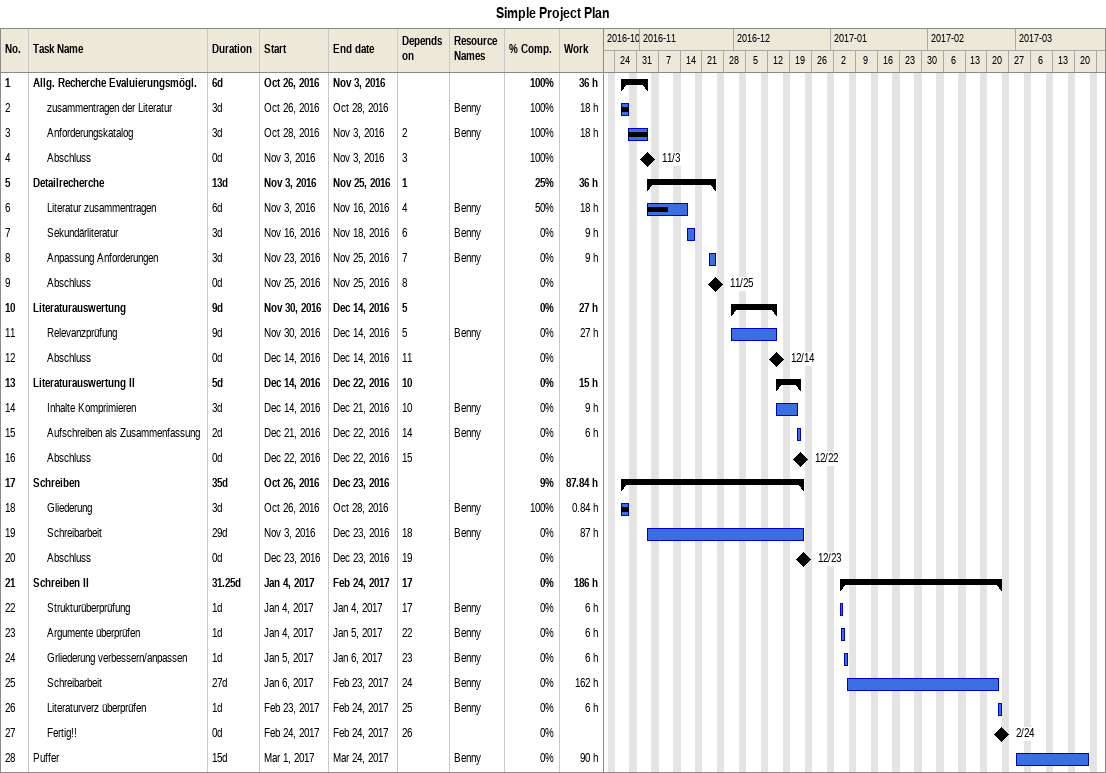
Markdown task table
Simple Project Plan

| ID | Level | Task | Duration | Start | Finish | Predecessors | Resources | % complete | Work (h) |
|---|---|---|---|---|---|---|---|---|---|
| 1 | 1 | **Allg. Recherche Evaluierungsmögl.** | 6d | 2016-10-26 | 2016-11-03 |  |  | 100 | 36 |
| 2 | 2 | zusammentragen der Literatur | 3d | 2016-10-26 | 2016-10-28 |  | Benny | 100 | 18 |
| 3 | 2 | Anforderungskatalog | 3d | 2016-10-28 | 2016-11-03 | 2 | Benny | 100 | 18 |
| 4 | 2 | Abschluss | 0d | 2016-11-03 | 2016-11-03 | 3 |  | 100 |  |
| 5 | 1 | **Detailrecherche** | 13d | 2016-11-03 | 2016-11-25 | 1 |  | 25 | 36 |
| 6 | 2 | Literatur zusammentragen | 6d | 2016-11-03 | 2016-11-16 | 4 | Benny | 50 | 18 |
| 7 | 2 | Sekundärliteratur | 3d | 2016-11-16 | 2016-11-18 | 6 | Benny | 0 | 9 |
| 8 | 2 | Anpassung Anforderungen | 3d | 2016-11-23 | 2016-11-25 | 7 | Benny | 0 | 9 |
| 9 | 2 | Abschluss | 0d | 2016-11-25 | 2016-11-25 | 8 |  | 0 |  |
| 10 | 1 | **Literaturauswertung** | 9d | 2016-11-30 | 2016-12-14 | 5 |  | 0 | 27 |
| 11 | 2 | Relevanzprüfung | 9d | 2016-11-30 | 2016-12-14 | 5 | Benny | 0 | 27 |
| 12 | 2 | Abschluss | 0d | 2016-12-14 | 2016-12-14 | 11 |  | 0 |  |
| 13 | 1 | **Literaturauswertung II** | 5d | 2016-12-14 | 2016-12-22 | 10 |  | 0 | 15 |
| 14 | 2 | Inhalte Komprimieren | 3d | 2016-12-14 | 2016-12-21 | 10 | Benny | 0 | 9 |
| 15 | 2 | Aufschreiben als Zusammenfassung | 2d | 2016-12-21 | 2016-12-22 | 14 | Benny | 0 | 6 |
| 16 | 2 | Abschluss | 0d | 2016-12-22 | 2016-12-22 | 15 |  | 0 |  |
| 17 | 1 | **Schreiben** | 35d | 2016-10-26 | 2016-12-23 |  |  | 9 | 87.84 |
| 18 | 2 | Gliederung | 3d | 2016-10-26 | 2016-10-28 |  | Benny | 100 | 0.84 |
| 19 | 2 | Schreibarbeit | 29d | 2016-11-03 | 2016-12-23 | 18 | Benny | 0 | 87 |
| 20 | 2 | Abschluss | 0d | 2016-12-23 | 2016-12-23 | 19 |  | 0 |  |
| 21 | 1 | **Schreiben II** | 31.25d | 2017-01-04 | 2017-02-24 | 17 |  | 0 | 186 |
| 22 | 2 | Strukturüberprüfung | 1d | 2017-01-04 | 2017-01-04 | 17 | Benny | 0 | 6 |
| 23 | 2 | Argumente überprüfen | 1d | 2017-01-04 | 2017-01-05 | 22 | Benny | 0 | 6 |
| 24 | 2 | Grliederung verbessern/anpassen | 1d | 2017-01-05 | 2017-01-06 | 23 | Benny | 0 | 6 |
| 25 | 2 | Schreibarbeit | 27d | 2017-01-06 | 2017-02-23 | 24 | Benny | 0 | 162 |
| 26 | 2 | Literaturverz überprüfen | 1d | 2017-02-23 | 2017-02-24 | 25 | Benny | 0 | 6 |
| 27 | 2 | Fertig!! | 0d | 2017-02-24 | 2017-02-24 | 26 |  | 0 |  |
| 28 | 1 | Puffer | 15d | 2017-03-01 | 2017-03-24 |  | Benny | 0 | 90 |
